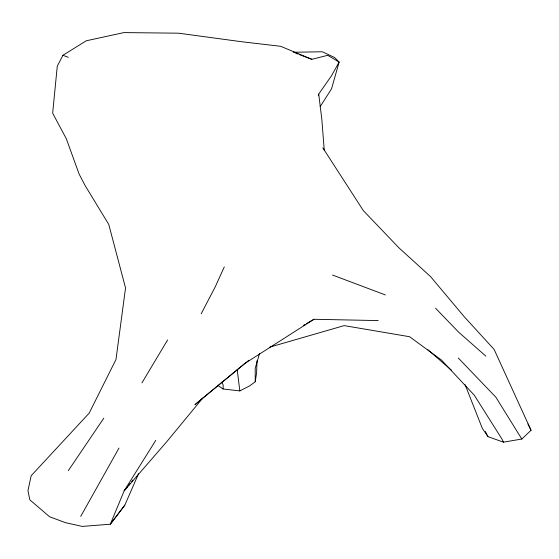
<?xml version="1.0" encoding="UTF-8"?>
<svg xmlns="http://www.w3.org/2000/svg" width="559" height="559" viewBox="0 0 559 559"><rect width="100%" height="100%" fill="white"/><g stroke="black" fill="none" stroke-linecap="round" stroke-linejoin="round"><path stroke-width="0.84" d="M257.042 360.66L256.602 372.832L255.246 381.769L249.719 385.85L239.818 390.902L223.048 388.987L217.584 385.27M223.048 388.987L223.209 385.249L221.916 382.056M318.351 95.75L318.728 94.066L331.445 75.849L339.138 62.056L334.638 57.542L322.34 51.77L293.161 52.246M259.579 353.372L255.204 368.332L255.246 381.769M320.118 106.734L331.557 88.783L339.138 62.056L327.672 55.313L311.824 59.317L280.681 46.299L241.593 41.729L178.524 33.184L123.902 32.59L86.254 40.793L62.922 55.278L57.263 66.228L52.665 113.197L66.339 138.793L79.133 174.128L85.206 185.7L108.76 224.438L125.544 287.969L115.979 359.514L89.174 413.136L31.157 475.751L27.95 490.739L29.858 499.851L49.583 516.754L65.564 522.693L82.285 526.41L110.333 524.209L124.846 505.119L138.562 473.648M224.313 266.881L215.152 287.019L201.198 313.767M80.706 516.418L118.99 448.052M141.923 382.901L167.602 339.949M155.758 440.352L124.14 490.879L110.333 524.209L124.846 505.119M68.282 470.699L103.792 418.188M127.375 486.847L124.14 490.879L166.715 441.757L202.637 398.204L248.811 360.296M128.451 485.505L130.072 483.493M131.693 481.474L132.769 480.132M322.809 147.821L363.399 210.687L399 247.903L430.514 276.551L464.34 316.855L494.128 349.438L531.05 430.276L521.813 439.032L503.484 442.162L487.965 436.656L482.263 428.25L465.095 384.627M202.637 398.204L194.923 404.73L244.744 363.525L313.962 319.28L378.233 320.58M303.46 325.373L304.955 324.499M306.458 323.633L313.962 319.28M269.724 347.132L344.169 325.618L409.579 336.714L441.561 360.136L474.298 395.206L501.961 439.039L503.484 442.162M332.486 275.028L385.375 294.942M295.599 53.168L298.031 54.09M299.652 54.705L311.824 59.317M62.922 55.278L68.289 57.311M427.901 349.773L451.637 370.317M485.89 356.181L458.673 332.179L435.545 308.226M458.331 358.046L495.889 397.246L521.813 439.032M485.352 431.45L487.965 436.656M527.941 423.932L531.05 430.276M318.728 94.066L321.851 119.591L324.255 150.245M237.191 369.513L239.818 390.902"/></g></svg>
